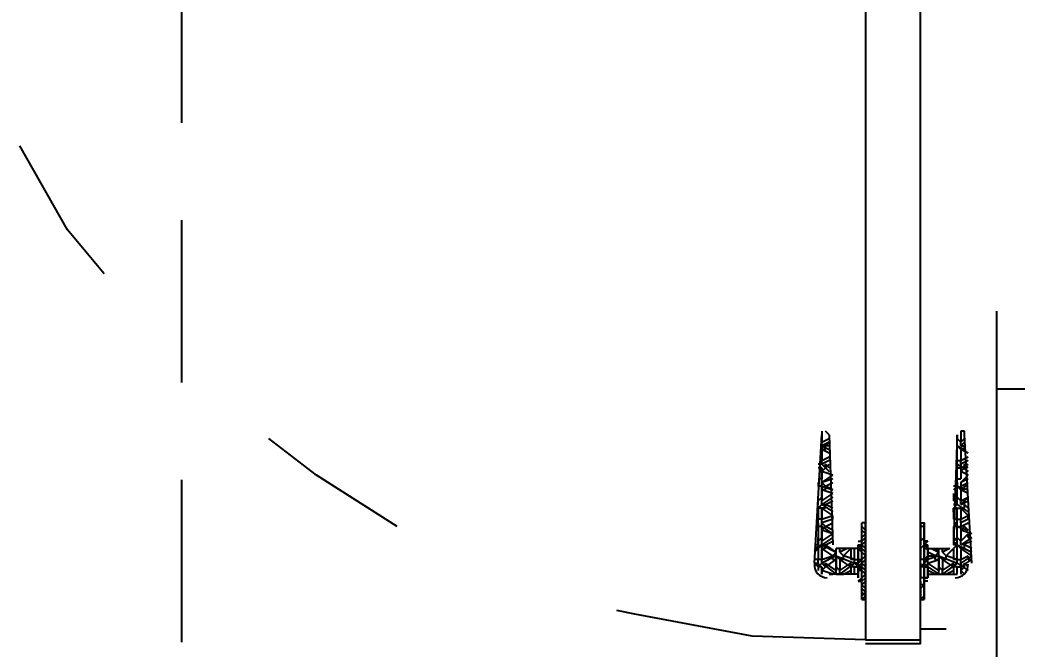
# Model space of a CAD drawing. Header units: centimetres. Extents: x -71 to 5571, y -2315 to 960.
# Drawn here: x 1348.5 to 1425.3, y 344.5 to 392.9 of the extents above; entities that cross this region are included whole.
import ezdxf

# ---------------------------------------------------------------- set-up
doc = ezdxf.new("R2010")
doc.units = ezdxf.units.CM
doc.linetypes.add('AKS_SEYREK', pattern=[20, 12.5, -7.5])
for name, color, linetype in [('AKS', 8, 'AKS_SEYREK'), ('IC_DUVAR_100', 7, 'Continuous'), ('IC_KAPILAR', 7, 'Continuous'), ('OZEL_PANEL_OLCU_CM', 3, 'Continuous')]:
    doc.layers.add(name, color=color, linetype=linetype)
doc.styles.add('ARIAL_TR', font='arial.ttf')
doc.dimstyles.new('PORTMAN', dxfattribs={"dimtxt": 14, "dimasz": 9, "dimexe": 6, "dimexo": 5, "dimgap": 4, "dimtad": 1, "dimzin": 0, "dimtxsty": 'ARIAL_TR', "dimblk": 'ARCHTICK', "dimcen": 2.5, "dimazin": 3, "dimtfac": 0.5, "dimtmove": 2, "dimatfit": 3})

# ---------------------------------------------------------------- blocks, each defined once
blk = doc.blocks.new('kaynak-ic-kapi')
at = {"color": 133, "linetype": 'Continuous', "lineweight": 25, "true_color": 0x6ec1dd}
for p, q in [((54258.75, 7922.696), (54258.75, 7922.696)), ((54259.032, 7922.696), (54258.75, 7922.696)), ((54258.75, 7922.696), (54258.75, 7922.696)), ((54259.032, 7922.696), (54259.314, 7922.978)), ((54259.032, 7922.414), (54259.032, 7922.696)), ((54259.314, 7922.696), (54259.032, 7922.696)), ((54259.314, 7922.978), (54259.314, 7922.696)), ((54259.314, 7922.978), (54269.182, 7922.414)), ((54259.314, 7922.696), (54259.596, 7922.696)), ((54259.596, 7922.696), (54259.596, 7922.978)), ((54259.596, 7922.414), (54259.596, 7922.696)), ((54260.442, 7922.696), (54259.596, 7922.696)), ((54260.16, 7922.978), (54260.442, 7922.696)), ((54260.442, 7922.978), (54260.442, 7922.696)), ((54260.724, 7922.414), (54260.442, 7922.696)), ((54260.724, 7922.696), (54260.724, 7922.978)), ((54261.006, 7922.696), (54260.724, 7922.696)), ((54260.724, 7922.696), (54260.724, 7922.696)), ((54260.724, 7922.696), (54261.006, 7922.696)), ((54261.288, 7922.414), (54261.006, 7922.696)), ((54262.134, 7922.696), (54261.006, 7922.696)), ((54261.006, 7922.696), (54261.288, 7922.696)), ((54261.852, 7922.696), (54261.852, 7922.696)), ((54261.852, 7922.696), (54261.852, 7922.696)), ((54262.134, 7922.414), (54262.134, 7922.696)), ((54262.134, 7922.414), (54262.134, 7922.696)), ((54262.416, 7922.696), (54262.134, 7922.696)), ((54262.416, 7922.696), (54262.416, 7922.696)), ((54262.416, 7922.696), (54262.698, 7922.696)), ((54262.698, 7922.414), (54262.698, 7922.696)), ((54263.543, 7922.696), (54262.698, 7922.696)), ((54262.698, 7922.696), (54262.698, 7922.696)), ((54263.543, 7922.414), (54263.543, 7922.696)), ((54263.543, 7922.696), (54263.543, 7922.696)), ((54263.543, 7922.696), (54263.543, 7922.696)), ((54263.825, 7922.696), (54263.825, 7922.696)), ((54263.825, 7922.696), (54263.825, 7922.696)), ((54263.825, 7922.696), (54264.107, 7922.696)), ((54264.389, 7922.414), (54264.107, 7922.696)), ((54264.107, 7922.696), (54264.107, 7922.696)), ((54265.235, 7922.414), (54265.235, 7922.696)), ((54265.235, 7922.414), (54265.235, 7922.696)), ((54265.517, 7922.696), (54265.235, 7922.696)), ((54265.517, 7922.696), (54265.517, 7922.696)), ((54265.517, 7922.696), (54265.517, 7922.696)), ((54265.517, 7922.696), (54265.517, 7922.696)), ((54265.799, 7922.414), (54265.799, 7922.696)), ((54266.645, 7922.414), (54266.645, 7922.696)), ((54258.468, 7922.414), (54259.032, 7922.414)), ((54259.032, 7922.414), (54258.468, 7922.414)), ((54258.468, 7921.568), (54258.75, 7922.414)), ((54258.468, 7921.85), (54258.468, 7921.568)), ((54258.468, 7919.595), (54258.468, 7921.85)), ((54259.032, 7922.132), (54258.75, 7922.414)), ((54258.75, 7921.286), (54259.314, 7922.132)), ((54259.032, 7922.414), (54259.032, 7922.414)), ((54259.314, 7922.414), (54259.032, 7922.132)), ((54259.032, 7922.132), (54259.314, 7922.132)), ((54259.032, 7922.132), (54259.596, 7921.286)), ((54259.314, 7922.414), (54259.596, 7922.414)), ((54259.596, 7922.414), (54259.596, 7922.414)), ((54260.442, 7922.414), (54259.596, 7922.414)), ((54259.596, 7922.414), (54259.878, 7921.568)), ((54259.878, 7921.568), (54260.442, 7922.414)), ((54260.724, 7922.414), (54260.16, 7921.286)), ((54260.16, 7921.286), (54260.724, 7922.132)), ((54260.724, 7922.414), (54260.442, 7922.414)), ((54260.442, 7922.132), (54260.442, 7922.414)), ((54260.442, 7922.132), (54260.724, 7922.132)), ((54260.724, 7922.414), (54260.724, 7922.132)), ((54260.724, 7922.414), (54261.006, 7922.414)), ((54260.724, 7922.132), (54261.006, 7921.568)), ((54269.182, 7921.85), (54260.724, 7921.568)), ((54261.288, 7922.414), (54261.006, 7922.414)), ((54262.134, 7922.414), (54261.006, 7922.414)), ((54261.006, 7922.414), (54261.57, 7921.568)), ((54262.134, 7922.414), (54261.57, 7921.568)), ((54261.57, 7921.568), (54261.852, 7922.414)), ((54262.134, 7922.132), (54261.852, 7922.414)), ((54261.852, 7921.568), (54262.134, 7922.132)), ((54262.134, 7922.414), (54262.134, 7922.414)), ((54262.416, 7922.414), (54262.134, 7922.132)), ((54262.134, 7922.132), (54262.134, 7922.132)), ((54262.134, 7922.132), (54262.416, 7921.568)), ((54262.698, 7921.568), (54262.416, 7922.414)), ((54262.416, 7922.414), (54262.698, 7922.414)), ((54262.698, 7922.414), (54262.698, 7922.414)), ((54263.543, 7922.414), (54262.698, 7922.414)), ((54262.698, 7922.414), (54262.979, 7921.568)), ((54262.979, 7921.568), (54263.543, 7922.414)), ((54263.825, 7922.414), (54263.261, 7921.568)), ((54263.543, 7922.414), (54263.543, 7922.414)), ((54263.543, 7922.132), (54263.543, 7922.414)), ((54263.543, 7922.132), (54263.825, 7922.132)), ((54263.543, 7921.568), (54263.825, 7922.132)), ((54263.825, 7922.414), (54263.825, 7922.132)), ((54263.825, 7922.414), (54264.107, 7922.414)), ((54263.825, 7922.132), (54264.107, 7921.568)), ((54264.389, 7922.414), (54264.107, 7922.414)), ((54264.953, 7922.414), (54264.107, 7922.414)), ((54264.107, 7922.414), (54264.671, 7921.568)), ((54264.671, 7921.568), (54264.953, 7922.414)), ((54265.235, 7922.414), (54264.953, 7921.568)), ((54265.235, 7922.414), (54264.953, 7922.414)), ((54264.953, 7922.132), (54264.953, 7922.414)), ((54264.953, 7922.132), (54265.235, 7922.132)), ((54264.953, 7921.568), (54265.235, 7922.132)), ((54265.517, 7922.414), (54265.235, 7922.132)), ((54265.235, 7922.132), (54265.517, 7921.568)), ((54265.799, 7921.568), (54265.517, 7922.414)), ((54265.517, 7922.414), (54265.517, 7922.414)), ((54265.517, 7922.414), (54266.081, 7921.568)), ((54265.799, 7922.414), (54265.799, 7922.414)), ((54266.645, 7922.414), (54265.799, 7922.414)), ((54266.081, 7921.568), (54266.363, 7922.414)), ((54266.927, 7922.414), (54266.363, 7921.85)), ((54266.645, 7922.132), (54266.363, 7922.414)), ((54266.645, 7922.414), (54266.645, 7922.414)), ((54266.927, 7922.414), (54266.645, 7922.132)), ((54266.645, 7922.132), (54266.927, 7922.132)), ((54266.645, 7921.85), (54266.927, 7922.132)), ((54266.645, 7922.132), (54266.927, 7921.85)), ((54266.927, 7922.414), (54268.336, 7922.414)), ((54266.927, 7922.414), (54267.209, 7922.414)), ((54267.209, 7922.414), (54267.209, 7922.414)), ((54267.209, 7922.414), (54267.209, 7922.414)), ((54268.054, 7922.414), (54267.209, 7922.414)), ((54267.209, 7922.414), (54267.491, 7921.85)), ((54267.772, 7921.85), (54268.054, 7922.414)), ((54268.336, 7922.414), (54268.054, 7921.85)), ((54268.336, 7922.414), (54268.054, 7922.414)), ((54268.054, 7922.132), (54268.054, 7922.414)), ((54268.054, 7922.132), (54268.336, 7922.132)), ((54268.618, 7921.85), (54268.336, 7922.414)), ((54268.336, 7922.414), (54268.336, 7922.414)), ((54268.336, 7922.414), (54268.336, 7922.132)), ((54268.336, 7922.414), (54268.618, 7922.414)), ((54268.336, 7921.85), (54268.336, 7922.132)), ((54268.336, 7922.132), (54268.618, 7921.85)), ((54268.9, 7922.414), (54268.618, 7922.414)), ((54269.464, 7922.414), (54268.618, 7922.414)), ((54268.618, 7922.414), (54268.9, 7921.85)), ((54269.182, 7921.85), (54269.464, 7922.132)), ((54269.464, 7922.132), (54269.464, 7922.132)), ((54258.468, 7921.286), (54258.468, 7921.568)), ((54258.468, 7921.568), (54258.468, 7921.568)), ((54258.468, 7921.286), (54258.468, 7921.286)), ((54258.468, 7921.286), (54258.75, 7921.286)), ((54259.032, 7921.286), (54258.75, 7921.286)), ((54259.032, 7921.286), (54258.75, 7921.004)), ((54259.596, 7921.286), (54258.75, 7921.286)), ((54259.596, 7921.568), (54259.596, 7921.286)), ((54259.596, 7921.568), (54259.878, 7921.568)), ((54259.878, 7921.286), (54259.596, 7921.286)), ((54259.878, 7921.286), (54259.596, 7921.004)), ((54260.16, 7921.286), (54259.878, 7921.568)), ((54260.16, 7921.286), (54260.16, 7921.286)), ((54260.442, 7921.286), (54260.442, 7921.286)), ((54260.442, 7921.286), (54260.442, 7921.286)), ((54260.442, 7919.595), (54260.442, 7921.286)), ((54260.724, 7921.286), (54260.724, 7921.286)), ((54261.288, 7921.568), (54261.288, 7921.568)), ((54261.288, 7921.568), (54261.57, 7921.568)), ((54262.698, 7921.568), (54262.698, 7921.568)), ((54262.698, 7921.568), (54262.979, 7921.568)), ((54258.468, 7921.004), (54258.468, 7920.723)), ((54258.468, 7921.004), (54258.75, 7921.004)), ((54258.468, 7920.723), (54258.468, 7920.723)), ((54258.468, 7920.723), (54258.468, 7920.723)), ((54258.468, 7920.723), (54258.75, 7920.159)), ((54259.596, 7921.004), (54258.75, 7921.004)), ((54258.75, 7921.004), (54259.314, 7920.159)), ((54259.032, 7920.159), (54259.596, 7921.004)), ((54259.596, 7920.723), (54259.596, 7921.004)), ((54259.596, 7920.723), (54259.878, 7920.723)), ((54259.596, 7919.877), (54259.878, 7920.723)), ((54260.16, 7921.004), (54259.878, 7920.723)), ((54259.878, 7920.723), (54260.442, 7920.159)), ((54260.442, 7920.441), (54260.16, 7921.004)), ((54260.16, 7921.004), (54260.16, 7921.004)), ((54260.16, 7921.004), (54260.442, 7921.004)), ((54260.442, 7921.004), (54260.442, 7921.004)), ((54260.442, 7921.004), (54260.442, 7921.004)), ((54257.905, 7919.313), (54257.905, 7919.595)), ((54257.905, 7919.595), (54258.187, 7919.313)), ((54257.905, 7919.595), (54257.905, 7919.313)), ((54258.187, 7919.595), (54258.187, 7919.595)), ((54259.032, 7919.595), (54258.187, 7919.595)), ((54258.187, 7919.595), (54260.724, 7919.595)), ((54258.187, 7919.595), (54258.187, 7919.595)), ((54259.032, 7920.159), (54258.468, 7920.159)), ((54258.468, 7919.877), (54259.032, 7919.877)), ((54259.032, 7920.159), (54258.75, 7920.159)), ((54259.032, 7919.313), (54258.75, 7919.595)), ((54258.75, 7919.313), (54258.75, 7919.595)), ((54259.032, 7919.877), (54259.032, 7920.159)), ((54259.314, 7919.877), (54259.032, 7920.159)), ((54259.032, 7920.159), (54259.314, 7920.159)), ((54259.032, 7919.877), (54259.032, 7919.595)), ((54259.032, 7919.595), (54259.314, 7919.313)), ((54259.314, 7919.877), (54260.442, 7919.877)), ((54259.314, 7919.877), (54259.596, 7919.877)), ((54259.314, 7919.877), (54259.596, 7919.877)), ((54259.596, 7919.877), (54259.596, 7920.159)), ((54260.442, 7920.159), (54259.596, 7920.159)), ((54259.596, 7919.877), (54259.596, 7919.595)), ((54259.596, 7919.877), (54259.596, 7919.595)), ((54260.442, 7919.595), (54259.596, 7919.595)), ((54260.442, 7920.159), (54260.442, 7920.159)), ((54260.442, 7919.595), (54260.442, 7919.595)), ((54260.442, 7919.313), (54260.442, 7919.595)), ((54260.724, 7919.595), (54260.724, 7919.595)), ((54260.724, 7919.595), (54260.724, 7919.595)), ((54261.006, 7919.595), (54261.006, 7919.313)), ((54327.544, 7919.031), (54253.394, 7919.031)), ((54253.394, 7919.031), (54253.394, 7914.802)), ((54256.777, 7919.031), (54256.495, 7919.313)), ((54256.495, 7919.313), (54262.416, 7919.313)), ((54256.777, 7919.031), (54256.495, 7919.031)), ((54256.495, 7919.031), (54256.495, 7919.031)), ((54256.777, 7919.031), (54257.059, 7919.313)), ((54256.777, 7919.313), (54257.059, 7919.031)), ((54256.777, 7919.031), (54257.059, 7919.031)), ((54257.341, 7919.313), (54257.059, 7919.031)), ((54257.341, 7919.031), (54257.623, 7919.313)), ((54257.623, 7919.313), (54257.905, 7919.031)), ((54258.187, 7919.031), (54257.905, 7919.313)), ((54258.187, 7919.313), (54258.468, 7919.031)), ((54258.187, 7919.031), (54258.187, 7919.031)), ((54258.187, 7919.031), (54258.468, 7919.031)), ((54258.468, 7919.031), (54258.75, 7919.313)), ((54259.032, 7919.313), (54259.314, 7919.313)), ((54259.032, 7919.031), (54259.314, 7919.313)), ((54259.314, 7919.313), (54259.596, 7919.031)), ((54259.596, 7919.031), (54259.596, 7919.031)), ((54259.596, 7919.031), (54259.878, 7919.031)), ((54260.442, 7919.313), (54260.724, 7919.313)), ((54260.442, 7919.031), (54260.724, 7919.313)), ((54261.288, 7919.031), (54261.006, 7919.313)), ((54261.288, 7919.313), (54261.57, 7919.031)), ((54261.288, 7919.031), (54261.288, 7919.031)), ((54261.288, 7919.031), (54261.57, 7919.031)), ((54261.57, 7919.031), (54261.852, 7919.313)), ((54262.134, 7919.313), (54261.852, 7919.031)), ((54261.852, 7919.031), (54262.134, 7919.313)), ((54262.416, 7919.313), (54262.416, 7919.313)), ((54253.394, 7914.802), (54327.262, 7914.802)), ((54254.239, 7914.802), (54254.239, 7912.828)), ((54256.495, 7914.802), (54256.495, 7914.802)), ((54256.777, 7914.52), (54256.495, 7914.802)), ((54257.341, 7914.802), (54256.495, 7914.802)), ((54256.495, 7914.802), (54256.495, 7914.802)), ((54256.495, 7914.802), (54256.495, 7914.52)), ((54256.495, 7914.52), (54256.495, 7914.52)), ((54256.777, 7914.52), (54256.495, 7914.52)), ((54256.495, 7914.52), (54256.495, 7914.52)), ((54257.623, 7914.52), (54257.341, 7914.802)), ((54257.341, 7914.802), (54257.341, 7914.802)), ((54257.341, 7914.802), (54257.341, 7914.802)), ((54257.623, 7914.52), (54257.341, 7914.52)), ((54257.905, 7914.802), (54257.623, 7914.802)), ((54257.623, 7914.802), (54257.623, 7914.802)), ((54257.623, 7914.802), (54257.905, 7914.802)), ((54257.623, 7914.52), (54257.623, 7914.52)), ((54257.623, 7914.52), (54257.623, 7914.52)), ((54257.623, 7914.52), (54257.905, 7914.52)), ((54257.905, 7914.802), (54258.187, 7914.802)), ((54257.905, 7914.52), (54258.187, 7914.52)), ((54257.905, 7914.238), (54257.905, 7914.52)), ((54258.187, 7914.52), (54258.187, 7914.802)), ((54259.032, 7914.802), (54258.187, 7914.802)), ((54258.187, 7914.238), (54258.187, 7914.52)), ((54258.187, 7914.52), (54258.187, 7914.238)), ((54259.032, 7914.238), (54258.187, 7914.238)), ((54258.187, 7914.238), (54258.187, 7914.238)), ((54258.187, 7914.238), (54260.724, 7914.238)), ((54258.468, 7913.674), (54258.75, 7914.238)), ((54258.468, 7914.238), (54258.468, 7911.982)), ((54259.032, 7914.802), (54258.75, 7914.802)), ((54258.75, 7914.802), (54258.75, 7914.802)), ((54259.032, 7914.238), (54258.75, 7914.238)), ((54258.75, 7914.238), (54258.75, 7914.238)), ((54258.75, 7913.392), (54259.314, 7914.238)), ((54259.032, 7914.52), (54259.032, 7914.802)), ((54259.314, 7914.802), (54259.032, 7914.802)), ((54259.032, 7914.52), (54259.032, 7914.238)), ((54259.314, 7914.52), (54259.032, 7914.52)), ((54259.032, 7914.238), (54259.032, 7914.52)), ((54259.032, 7914.238), (54259.314, 7914.52)), ((54259.032, 7914.238), (54259.314, 7914.238)), ((54259.032, 7914.238), (54259.314, 7914.238)), ((54259.314, 7914.802), (54259.314, 7914.802)), ((54259.314, 7914.802), (54259.596, 7914.802)), ((54259.314, 7914.52), (54259.596, 7914.52)), ((54259.314, 7914.238), (54259.314, 7914.238)), ((54259.314, 7914.238), (54259.596, 7913.392)), ((54259.596, 7914.52), (54259.596, 7914.802)), ((54260.442, 7914.802), (54259.596, 7914.802)), ((54259.596, 7914.802), (54259.596, 7914.802)), ((54259.596, 7914.238), (54259.596, 7914.52)), ((54259.596, 7914.52), (54259.596, 7914.52)), ((54259.596, 7914.52), (54259.878, 7914.238)), ((54259.878, 7913.392), (54259.596, 7914.238)), ((54260.442, 7914.238), (54259.596, 7914.238)), ((54259.878, 7913.674), (54260.16, 7914.238)), ((54259.878, 7914.238), (54259.878, 7913.674)), ((54260.16, 7914.238), (54260.442, 7914.238)), ((54260.724, 7914.52), (54260.442, 7914.802)), ((54260.724, 7914.52), (54260.442, 7914.802)), ((54260.442, 7914.802), (54260.442, 7914.802)), ((54260.442, 7914.802), (54260.442, 7914.802)), ((54260.724, 7914.52), (54260.442, 7914.238)), ((54260.442, 7914.238), (54260.442, 7914.238)), ((54260.442, 7914.238), (54260.724, 7914.238)), ((54260.442, 7914.238), (54260.442, 7912.546)), ((54261.006, 7914.802), (54260.724, 7914.802)), ((54260.724, 7914.802), (54260.724, 7914.802)), ((54260.724, 7914.802), (54261.006, 7914.802)), ((54261.006, 7914.238), (54260.724, 7914.52)), ((54260.724, 7914.52), (54260.724, 7914.238)), ((54260.724, 7914.52), (54261.006, 7914.52)), ((54260.724, 7914.238), (54260.724, 7914.238)), ((54260.724, 7914.238), (54260.724, 7914.238)), ((54260.724, 7914.238), (54260.724, 7914.238)), ((54261.288, 7914.52), (54261.006, 7914.802)), ((54262.134, 7914.802), (54261.006, 7914.802)), ((54261.006, 7914.802), (54261.288, 7914.802)), ((54261.006, 7914.52), (54261.006, 7914.52)), ((54261.006, 7914.238), (54261.006, 7914.52)), ((54261.288, 7914.52), (54261.288, 7914.52)), ((54261.852, 7914.802), (54261.852, 7914.802)), ((54261.852, 7914.802), (54261.852, 7914.802)), ((54262.134, 7914.52), (54262.134, 7914.802)), ((54262.134, 7914.52), (54262.134, 7914.802)), ((54262.416, 7914.802), (54262.134, 7914.802)), ((54262.134, 7914.52), (54262.134, 7914.52)), ((54262.134, 7914.52), (54262.134, 7914.52)), ((54262.416, 7914.802), (54262.416, 7914.802)), ((54262.416, 7914.802), (54262.416, 7914.802)), ((54262.416, 7914.52), (54262.416, 7914.52)), ((54262.416, 7914.52), (54262.416, 7914.52)), ((54262.416, 7914.52), (54262.416, 7914.52)), ((54258.468, 7913.392), (54258.468, 7913.674)), ((54258.468, 7913.674), (54258.468, 7913.674)), ((54258.468, 7913.674), (54258.468, 7913.674)), ((54258.468, 7913.392), (54258.468, 7913.392)), ((54258.468, 7913.392), (54258.75, 7913.392)), ((54259.032, 7913.392), (54258.75, 7913.392)), ((54259.032, 7913.392), (54258.75, 7913.11)), ((54259.596, 7913.392), (54258.75, 7913.392)), ((54259.596, 7913.674), (54259.596, 7913.392)), ((54259.596, 7913.674), (54259.878, 7913.674)), ((54259.878, 7913.392), (54259.596, 7913.392)), ((54259.878, 7913.392), (54259.596, 7913.11)), ((54260.16, 7913.392), (54259.878, 7913.674)), ((54260.442, 7913.956), (54260.16, 7913.392)), ((54260.16, 7913.392), (54260.442, 7913.674)), ((54260.16, 7913.392), (54260.16, 7913.392)), ((54260.442, 7913.392), (54260.442, 7913.392)), ((54260.442, 7913.392), (54260.442, 7913.392)), ((54259.314, 7911.982), (54258.468, 7913.11)), ((54258.468, 7913.11), (54258.468, 7912.828)), ((54258.468, 7913.11), (54258.75, 7913.11)), ((54258.468, 7912.828), (54258.468, 7912.828)), ((54258.468, 7912.828), (54258.468, 7912.828)), ((54258.468, 7912.828), (54258.75, 7912.264)), ((54259.596, 7913.11), (54258.75, 7913.11)), ((54258.75, 7913.11), (54259.314, 7912.264)), ((54259.032, 7912.264), (54259.596, 7913.11)), ((54259.596, 7912.828), (54259.596, 7913.11)), ((54259.596, 7912.828), (54259.878, 7912.828)), ((54259.596, 7911.982), (54259.878, 7912.828)), ((54260.16, 7913.11), (54259.878, 7912.828)), ((54259.878, 7912.828), (54260.442, 7912.264)), ((54260.442, 7912.546), (54260.16, 7913.11)), ((54260.16, 7913.11), (54260.16, 7913.11)), ((54260.16, 7913.11), (54260.442, 7913.11)), ((54260.442, 7913.11), (54260.442, 7913.11)), ((54260.442, 7913.11), (54260.442, 7913.11)), ((54259.032, 7912.264), (54258.468, 7912.264)), ((54258.468, 7911.982), (54259.032, 7911.982)), ((54259.032, 7912.264), (54258.75, 7912.264)), ((54259.032, 7911.982), (54259.032, 7912.264)), ((54259.314, 7911.982), (54259.032, 7912.264)), ((54259.032, 7912.264), (54259.314, 7912.264)), ((54259.032, 7911.982), (54259.032, 7911.7)), ((54259.314, 7911.982), (54259.596, 7911.982)), ((54259.596, 7911.982), (54259.596, 7912.264)), ((54260.442, 7912.264), (54259.596, 7912.264)), ((54259.596, 7911.982), (54259.596, 7911.7)), ((54260.724, 7911.982), (54260.442, 7912.264)), ((54260.724, 7911.982), (54260.442, 7912.264)), ((54260.442, 7912.264), (54260.442, 7912.264)), ((54260.724, 7911.982), (54260.442, 7911.7)), ((54260.724, 7912.546), (54260.724, 7912.546)), ((54260.724, 7911.982), (54260.724, 7912.264)), ((54260.724, 7912.264), (54260.724, 7912.264)), ((54269.182, 7911.982), (54260.724, 7912.264)), ((54260.724, 7911.982), (54261.006, 7911.982)), ((54261.288, 7911.982), (54261.006, 7912.264)), ((54262.134, 7912.264), (54261.006, 7912.264)), ((54261.006, 7911.982), (54261.288, 7912.264)), ((54261.288, 7911.982), (54261.006, 7911.7)), ((54261.852, 7912.264), (54261.852, 7912.264)), ((54261.852, 7912.264), (54261.852, 7912.264)), ((54262.134, 7911.982), (54261.852, 7911.137)), ((54262.134, 7911.982), (54262.134, 7912.264)), ((54262.134, 7911.982), (54262.134, 7912.264)), ((54262.416, 7911.982), (54262.134, 7912.264)), ((54262.134, 7911.982), (54262.134, 7911.7)), ((54262.416, 7912.264), (54262.416, 7911.982)), ((54262.416, 7911.982), (54262.698, 7911.982)), ((54262.698, 7911.982), (54262.698, 7912.264)), ((54263.543, 7912.264), (54262.698, 7912.264)), ((54262.698, 7911.982), (54262.698, 7912.264)), ((54262.698, 7911.982), (54262.698, 7911.7)), ((54263.261, 7912.264), (54263.543, 7912.264)), ((54263.825, 7911.982), (54263.543, 7912.264)), ((54263.543, 7911.982), (54263.543, 7912.264)), ((54263.543, 7912.264), (54263.543, 7912.264)), ((54263.543, 7911.982), (54263.543, 7911.7)), ((54263.825, 7911.982), (54263.825, 7912.264)), ((54263.825, 7911.982), (54264.107, 7911.982)), ((54264.389, 7911.982), (54264.107, 7912.264)), ((54264.671, 7912.264), (54264.107, 7912.264)), ((54264.107, 7911.982), (54264.107, 7912.264)), ((54264.389, 7911.982), (54264.107, 7911.7)), ((54265.235, 7911.982), (54264.953, 7912.264)), ((54265.235, 7911.982), (54264.953, 7911.137)), ((54265.235, 7911.982), (54264.953, 7911.7)), ((54265.235, 7911.982), (54265.235, 7912.264)), ((54265.517, 7911.982), (54265.235, 7911.982)), ((54265.517, 7911.982), (54265.517, 7911.982)), ((54265.517, 7911.982), (54265.517, 7911.982)), ((54265.517, 7911.982), (54265.799, 7911.982)), ((54265.799, 7911.982), (54265.799, 7911.982)), ((54265.799, 7911.982), (54265.799, 7911.7)), ((54266.927, 7911.982), (54266.363, 7911.137)), ((54266.927, 7911.982), (54266.645, 7911.982)), ((54266.645, 7911.982), (54266.645, 7911.982)), ((54266.645, 7911.982), (54266.645, 7911.7)), ((54266.927, 7911.982), (54266.927, 7911.982)), ((54266.927, 7911.982), (54267.209, 7911.982)), ((54267.209, 7911.982), (54267.209, 7911.982)), ((54267.209, 7911.982), (54267.209, 7911.7)), ((54267.209, 7911.982), (54267.209, 7911.982)), ((54268.336, 7911.982), (54268.054, 7911.418)), ((54268.336, 7911.982), (54268.054, 7911.7)), ((54268.336, 7911.982), (54268.336, 7911.982)), ((54268.336, 7911.982), (54268.336, 7911.982)), ((54268.9, 7911.982), (54268.618, 7911.7)), ((54268.9, 7911.982), (54268.9, 7911.982)), ((54259.032, 7911.7), (54258.468, 7911.7)), ((54258.468, 7911.418), (54258.75, 7911.7)), ((54259.032, 7911.418), (54258.75, 7911.7)), ((54259.314, 7911.7), (54259.032, 7911.7)), ((54259.032, 7911.7), (54259.596, 7910.855)), ((54259.032, 7911.418), (54259.314, 7911.418)), ((54259.032, 7911.137), (54259.314, 7911.418)), ((54259.878, 7910.855), (54259.314, 7911.7)), ((54259.314, 7911.7), (54259.596, 7911.7)), ((54259.314, 7910.855), (54269.182, 7911.418)), ((54260.442, 7911.7), (54259.596, 7911.7)), ((54259.596, 7911.7), (54259.878, 7911.137)), ((54259.596, 7911.137), (54259.596, 7910.855)), ((54259.596, 7911.137), (54259.878, 7911.137)), ((54259.878, 7910.855), (54260.442, 7911.7)), ((54260.442, 7911.418), (54260.442, 7911.7)), ((54260.442, 7911.418), (54260.724, 7911.418)), ((54260.442, 7910.855), (54260.724, 7911.418)), ((54261.288, 7910.855), (54260.724, 7911.7)), ((54260.724, 7911.7), (54260.724, 7911.7)), ((54260.724, 7911.7), (54261.006, 7911.7)), ((54260.724, 7911.7), (54261.006, 7910.855)), ((54262.134, 7911.7), (54261.006, 7911.7)), ((54261.006, 7911.7), (54261.57, 7911.137)), ((54261.288, 7911.137), (54261.288, 7910.855)), ((54261.288, 7911.137), (54261.57, 7911.137)), ((54261.57, 7910.855), (54261.852, 7911.7)), ((54262.134, 7911.418), (54261.852, 7911.7)), ((54261.852, 7911.137), (54262.134, 7911.418)), ((54262.416, 7911.7), (54262.134, 7911.7)), ((54262.134, 7911.7), (54262.416, 7911.137)), ((54262.134, 7911.418), (54262.134, 7911.418)), ((54262.698, 7911.137), (54262.416, 7911.7)), ((54262.416, 7911.7), (54262.698, 7911.7)), ((54263.543, 7911.7), (54262.698, 7911.7)), ((54262.698, 7911.7), (54262.979, 7911.137)), ((54262.698, 7911.137), (54262.698, 7911.137)), ((54262.698, 7911.137), (54262.979, 7911.137)), ((54262.979, 7911.137), (54263.543, 7911.7)), ((54263.543, 7911.418), (54263.543, 7911.7)), ((54263.543, 7911.418), (54263.825, 7911.418)), ((54263.543, 7911.137), (54263.825, 7911.418)), ((54264.389, 7911.137), (54263.825, 7911.7)), ((54263.825, 7911.7), (54263.825, 7911.7)), ((54263.825, 7911.7), (54264.107, 7911.7)), ((54263.825, 7911.7), (54264.107, 7911.137)), ((54264.953, 7911.7), (54264.107, 7911.7)), ((54264.107, 7911.7), (54264.389, 7911.137)), ((54264.671, 7911.137), (54264.953, 7911.7)), ((54264.953, 7911.418), (54264.953, 7911.7)), ((54264.953, 7911.418), (54265.235, 7911.418)), ((54265.517, 7911.7), (54265.235, 7911.7)), ((54265.235, 7911.7), (54265.517, 7911.137)), ((54265.235, 7911.137), (54265.235, 7911.418)), ((54265.799, 7911.137), (54265.517, 7911.7)), ((54265.517, 7911.7), (54265.517, 7911.7)), ((54265.517, 7911.7), (54266.081, 7911.137)), ((54266.645, 7911.7), (54265.799, 7911.7)), ((54266.081, 7911.137), (54266.363, 7911.7)), ((54266.645, 7911.418), (54266.363, 7911.7)), ((54266.927, 7911.7), (54266.645, 7911.7)), ((54266.645, 7911.7), (54266.927, 7911.137)), ((54266.645, 7911.418), (54266.927, 7911.418)), ((54266.645, 7911.137), (54266.927, 7911.418)), ((54267.209, 7911.137), (54266.927, 7911.7)), ((54266.927, 7911.7), (54267.209, 7911.7)), ((54268.054, 7911.7), (54267.209, 7911.7)), ((54267.209, 7911.7), (54267.491, 7911.137)), ((54267.772, 7911.137), (54268.054, 7911.7)), ((54268.054, 7911.418), (54268.054, 7911.7)), ((54268.054, 7911.418), (54268.336, 7911.418)), ((54268.618, 7911.418), (54268.336, 7911.7)), ((54268.336, 7911.7), (54268.336, 7911.7)), ((54268.336, 7911.7), (54268.618, 7911.7)), ((54268.336, 7911.7), (54268.336, 7911.418)), ((54268.336, 7911.418), (54268.336, 7911.418)), ((54269.464, 7911.7), (54268.618, 7911.7)), ((54268.618, 7911.7), (54268.9, 7911.418)), ((54269.182, 7911.7), (54269.182, 7911.7)), ((54269.182, 7911.418), (54269.464, 7911.418)), ((54269.182, 7911.418), (54269.182, 7911.418)), ((54269.464, 7911.418), (54269.464, 7911.7)), ((54259.878, 7910.855), (54259.878, 7910.855))]:
    blk.add_line(p, q, dxfattribs=at)
at = {"color": 7, "linetype": 'Continuous', "lineweight": 25}
for points in [[(54281.588, 7977.674), (54284.971, 7980.494), (54291.455, 7984.159)], [(54262.134, 7955.119), (54266.081, 7961.322), (54268.9, 7964.987)], [(54253.394, 7919.031), (54253.675, 7927.771), (54255.367, 7936.793), (54255.649, 7938.203)]]:
    blk.add_lwpolyline(points, dxfattribs=at)
at = {"color": 133, "linetype": 'Continuous', "lineweight": 25, "true_color": 0x6ec1dd}
for points in [[(54259.878, 7921.286), (54259.314, 7922.414), (54259.032, 7922.696)], [(54261.288, 7921.568), (54260.724, 7922.414), (54260.442, 7922.978)], [(54264.389, 7921.568), (54263.825, 7922.414), (54263.543, 7922.696)], [(54267.209, 7921.85), (54266.927, 7922.414), (54266.927, 7922.696)], [(54259.314, 7922.414), (54258.468, 7921.286), (54258.468, 7921.004)], [(54259.314, 7922.414), (54260.724, 7922.414), (54262.134, 7922.414), (54263.543, 7922.414)], [(54263.825, 7922.414), (54265.235, 7922.414), (54266.645, 7922.414)], [(54258.468, 7921.286), (54259.878, 7921.286), (54260.442, 7921.286)], [(54259.878, 7921.286), (54259.314, 7919.877), (54259.032, 7919.595), (54259.032, 7919.313), (54258.75, 7919.031)], [(54259.314, 7919.595), (54259.314, 7919.877), (54258.468, 7921.004)], [(54259.314, 7919.877), (54259.314, 7919.595), (54259.032, 7919.595)], [(54259.314, 7919.595), (54259.596, 7919.313), (54259.878, 7919.031)], [(54259.596, 7919.595), (54259.596, 7919.313), (54259.878, 7919.031)], [(54259.878, 7919.031), (54260.16, 7919.313), (54260.442, 7919.595)], [(54260.724, 7919.595), (54260.442, 7919.313), (54260.16, 7919.031)], [(54260.724, 7919.595), (54260.724, 7919.313), (54261.006, 7919.031)], [(54253.112, 7919.031), (54253.112, 7914.802), (54254.239, 7914.802)], [(54256.495, 7919.313), (54256.495, 7919.031), (54262.416, 7919.031), (54262.416, 7919.313)], [(54256.495, 7914.802), (54262.416, 7914.802), (54262.416, 7914.52), (54256.495, 7914.52)], [(54256.495, 7914.52), (54257.623, 7914.52), (54259.032, 7914.52)], [(54257.905, 7914.52), (54257.623, 7914.52), (54257.623, 7914.802)], [(54259.032, 7914.238), (54258.468, 7913.392), (54258.468, 7913.11)], [(54259.596, 7914.238), (54259.314, 7914.52), (54259.032, 7914.802)], [(54259.314, 7914.52), (54260.724, 7914.52), (54262.134, 7914.52), (54262.416, 7914.52)], [(54260.724, 7914.52), (54260.442, 7914.52), (54260.442, 7914.238)], [(54258.468, 7913.392), (54259.878, 7913.392), (54260.442, 7913.392)], [(54259.878, 7913.392), (54259.314, 7911.982), (54258.75, 7911.137)], [(54259.314, 7911.982), (54260.724, 7911.982), (54262.134, 7911.982), (54263.543, 7911.982)], [(54261.006, 7912.264), (54260.724, 7911.982), (54260.16, 7910.855)], [(54263.825, 7912.264), (54263.825, 7911.982), (54263.261, 7911.137)], [(54263.825, 7911.982), (54265.235, 7911.982), (54266.645, 7911.982)], [(54266.927, 7911.982), (54268.336, 7911.982), (54269.182, 7911.982)]]:
    blk.add_lwpolyline(points, dxfattribs=at)
blk.add_lwpolyline([(54269.182, 7922.132), (54269.182, 7922.132)], close=True, dxfattribs=at)
for points in [[(54258.492, 7922.705), (54258.297, 7922.518), (54258.187, 7922.261), (54258.187, 7921.991)], [(54259.218, 7922.977), (54258.949, 7922.989), (54258.686, 7922.891), (54258.492, 7922.705)], [(54258.187, 7912.123), (54258.187, 7911.854), (54258.297, 7911.596), (54258.492, 7911.41)], [(54258.492, 7911.41), (54258.686, 7911.224), (54258.949, 7911.125), (54259.218, 7911.138)]]:
    blk.add_open_spline(points, degree=3, dxfattribs=at)
blk = doc.blocks.new('BOM_K01_IC_KAPI_ACIKLIK820')
at = {"layer": 'IC_KAPILAR'}
blk.add_blockref('kaynak-ic-kapi', (0, 0), dxfattribs=at)
blk = doc.blocks.new("100'LÜK 125'LİK KAPILI PANO(82'LİK) [SOL ÜST]")
at = {"layer": 'IC_KAPILAR', "rotation": 90}
blk.add_blockref('BOM_K01_IC_KAPI_ACIKLIK820', (7918.93, -54227.719), dxfattribs=at)
blk = doc.blocks.new('*D55')
at = {"color": 0}
for p, q in [((1423.75, 319.5), (1423.75, 370.5)), ((1486.5, 319.5), (1486.5, 370.5)), ((1423.75, 364.5), (1486.5, 364.5))]:
    blk.add_line(p, q, dxfattribs=at)
at = {"layer": 'Defpoints'}
for p in [(1423.75, 364.5), (1423.75, 314.5), (1486.5, 314.5)]:
    blk.add_point(p, dxfattribs=at)
at = {"layer": 'OZEL_PANEL_OLCU_CM', "color": 0, "insert": (1455.125, 381.5), "char_height": 14, "attachment_point": 5, "style": 'ARIAL_TR'}
blk.add_mtext('62,75', dxfattribs=at)
blk = doc.blocks.new('_ARCHTICK')

msp = doc.modelspace()

# ---------------------------------------------------------------- linework, layer by layer
at = {"layer": 'AKS'}
msp.add_line((1361, -35), (1361, 747), dxfattribs=at)

# ---------------------------------------------------------------- block references
at = {"layer": 'IC_DUVAR_100'}
msp.add_blockref("100'LÜK 125'LİK KAPILI PANO(82'LİK) [SOL ÜST]", (1413.75, 319.5), dxfattribs=at)

# ---------------------------------------------------------------- dimensions: what is measured, and where the dimension line sits
at = {"layer": 'OZEL_PANEL_OLCU_CM'}
dim = msp.add_linear_dim(base=(1423.75, 364.5), p1=(1423.75, 314.5), p2=(1486.5, 314.5), dimstyle='PORTMAN', dxfattribs=at)
dim.commit()
dim.dimension.update_dxf_attribs({"geometry": '*D55', "text_midpoint": (1455.125, 381.5)})

doc.saveas('drawing.dxf')
